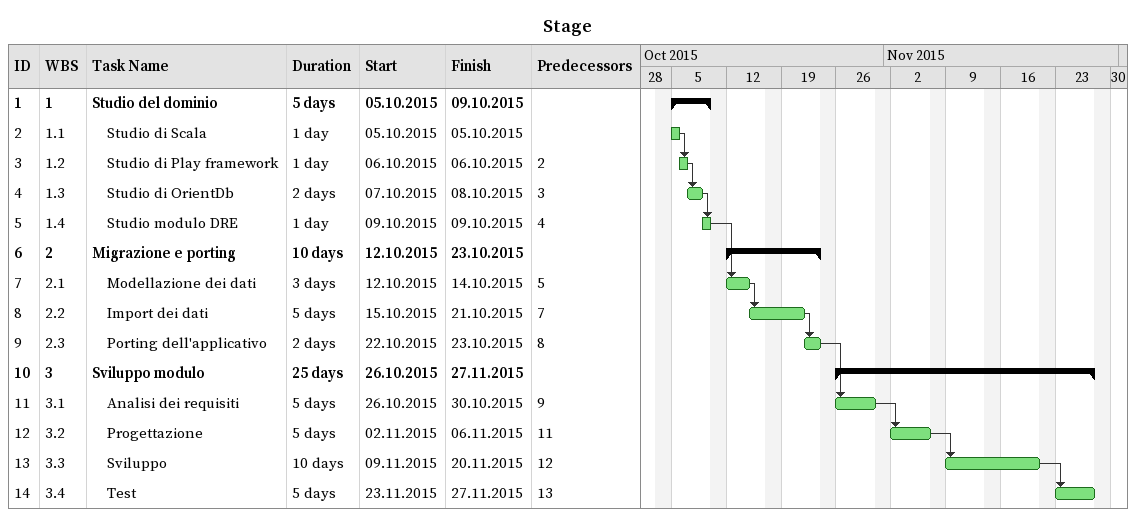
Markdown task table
Stage

| ID | WBS | Task | Duration | Start | Finish | Predecessors |
|---|---|---|---|---|---|---|
| 1 | 1 | **Studio del dominio** | 5d | 2015-10-05 | 2015-10-09 |  |
| 2 | 1.1 | Studio di Scala | 1d | 2015-10-05 | 2015-10-05 |  |
| 3 | 1.2 | Studio di Play framework | 1d | 2015-10-06 | 2015-10-06 | 2 |
| 4 | 1.3 | Studio di OrientDb | 2d | 2015-10-07 | 2015-10-08 | 3 |
| 5 | 1.4 | Studio modulo DRE | 1d | 2015-10-09 | 2015-10-09 | 4 |
| 6 | 2 | **Migrazione e porting** | 10d | 2015-10-12 | 2015-10-23 |  |
| 7 | 2.1 | Modellazione dei dati | 3d | 2015-10-12 | 2015-10-14 | 5 |
| 8 | 2.2 | Import dei dati | 5d | 2015-10-15 | 2015-10-21 | 7 |
| 9 | 2.3 | Porting dell'applicativo | 2d | 2015-10-22 | 2015-10-23 | 8 |
| 10 | 3 | **Sviluppo modulo** | 25d | 2015-10-26 | 2015-11-27 |  |
| 11 | 3.1 | Analisi dei requisiti | 5d | 2015-10-26 | 2015-10-30 | 9 |
| 12 | 3.2 | Progettazione | 5d | 2015-11-02 | 2015-11-06 | 11 |
| 13 | 3.3 | Sviluppo | 10d | 2015-11-09 | 2015-11-20 | 12 |
| 14 | 3.4 | Test | 5d | 2015-11-23 | 2015-11-27 | 13 |
